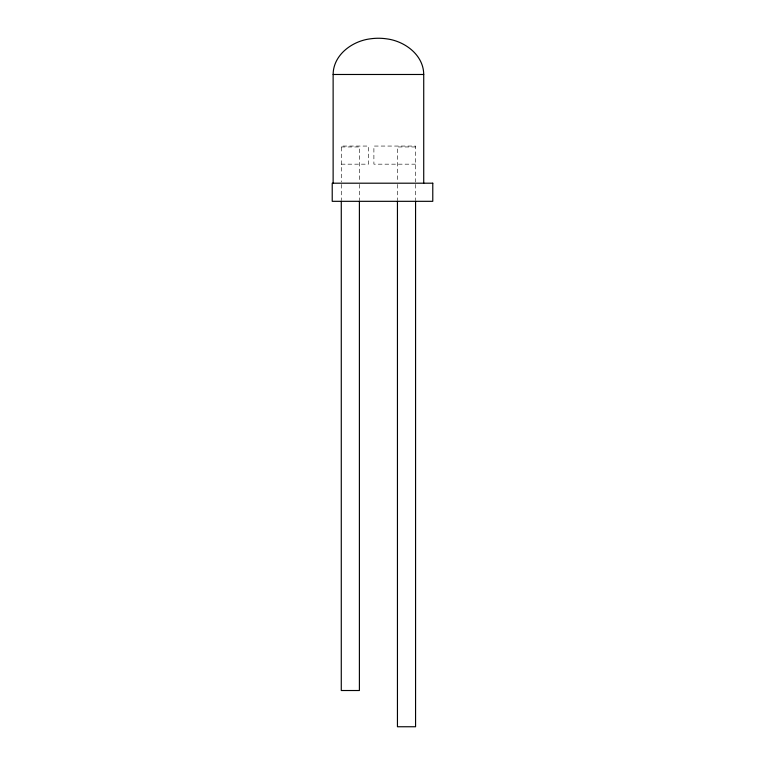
<?xml version="1.0" encoding="UTF-8"?>
<svg xmlns="http://www.w3.org/2000/svg" width="765" height="765" viewBox="0 0 765 765"><rect width="100%" height="100%" fill="white"/><g stroke="black" fill="none" stroke-linecap="round" stroke-linejoin="round"><path stroke-width="0.57" stroke-dasharray="3.83 2.87" d="M341.276 146.957L359.397 146.957L359.397 182.032M415.567 146.957L397.446 146.957L397.446 182.032M341.276 164.169L368.462 164.169L368.462 146.058L341.276 146.058L341.276 182.032M415.567 164.169L373.894 164.169L373.894 146.058L415.567 146.058L415.567 182.032M415.567 184.394L415.567 199.923M397.446 184.394L397.446 199.923M359.397 184.394L359.397 199.914M341.276 184.394L341.276 199.914"/><path stroke-width="1.15" d="M333.129 183.198L333.129 74.482C333.253 54.927 352.13 41.109 370.184 38.852A56.409 56.409 0 0 1 386.669 38.852C404.714 41.109 423.59 54.927 423.724 74.482L423.724 183.198M333.129 74.482L423.724 74.482M415.567 201.119L415.567 726.75L397.446 726.75L397.446 201.119M359.397 201.099L359.397 690.518L341.276 690.518L341.276 201.099M432.78 183.198L332.22 183.198L332.22 201.319L432.78 201.319L432.78 183.198"/></g></svg>
